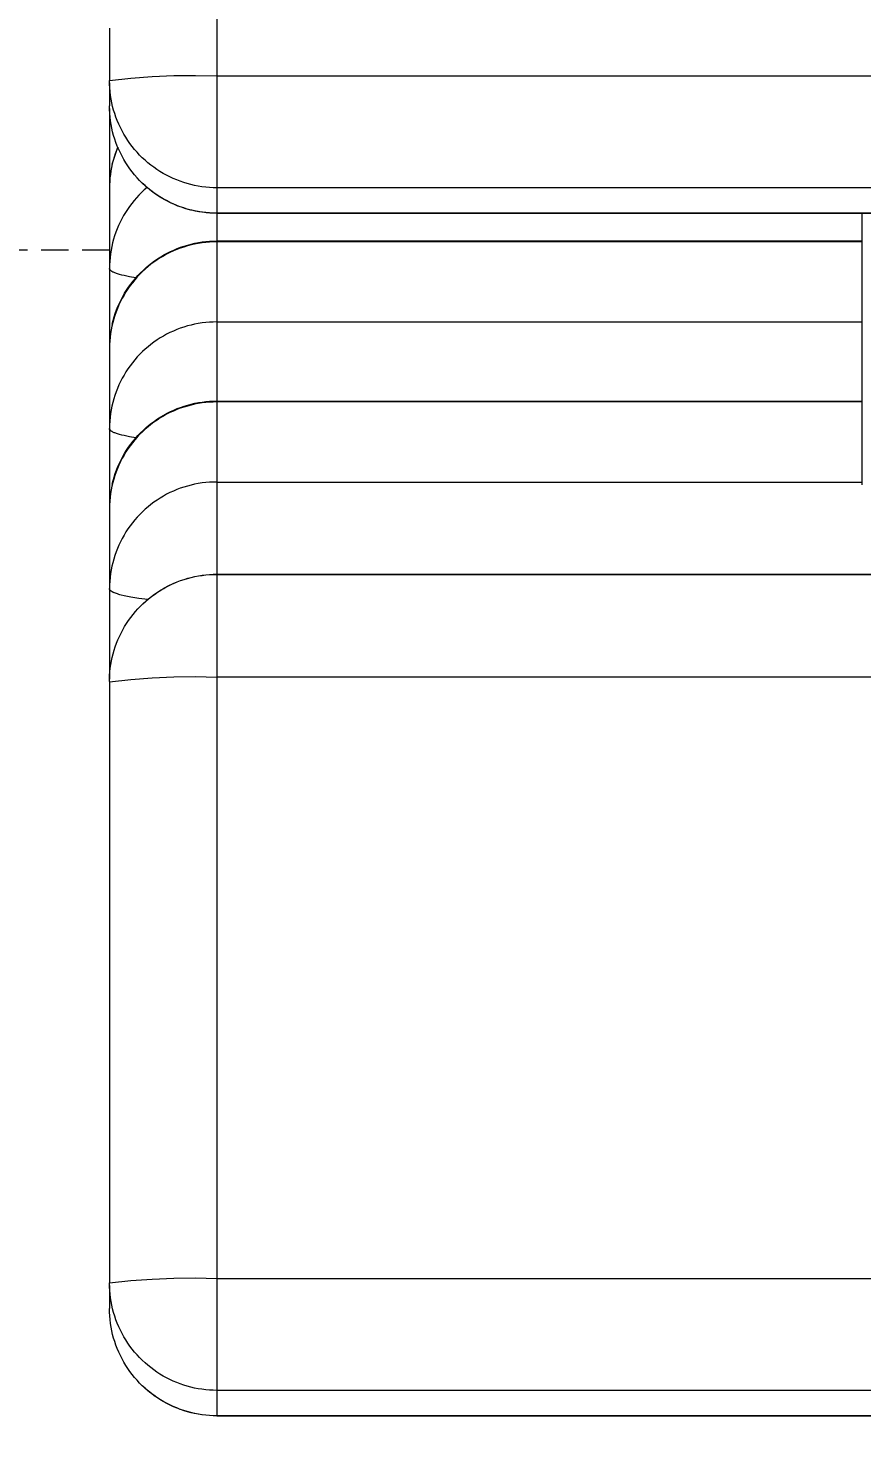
# Model space of a CAD drawing. Header units: millimetres. Extents: x -30 to 4992, y -440 to 3111.
# Drawn here: x 139.2 to 178, y 897.6 to 963.5 of the extents above; entities that cross this region are included whole.
import ezdxf

# ---------------------------------------------------------------- set-up
doc = ezdxf.new("R2010")
doc.units = ezdxf.units.MM
doc.linetypes.add('HIDDEN', pattern=[1.905, 1.27, -0.635])
for name, color, linetype, lineweight in [('ZANO_R', 7, 'Continuous', 0), ('ZANO_R_przerywana', 7, 'HIDDEN', 0), ('ZANO_W', 1, 'Continuous', 0)]:
    doc.layers.add(name, color=color, linetype=linetype, lineweight=lineweight)
doc.styles.add('Arial', font='arial.ttf')
doc.styles.get("Standard").update_dxf_attribs({"font": 'ARIALUNI.TTF'})
doc.dimstyles.new('pl i ang', dxfattribs={"dimtxt": 50, "dimasz": 50, "dimexe": 1.25, "dimexo": 0.625, "dimgap": 10, "dimtad": 1, "dimtoh": 1, "dimtxsty": 'Standard', "dimcen": 2.5, "dimclrd": 1, "dimclre": 1, "dimclrt": 1, "dimadec": 0, "dimazin": 0, "dimtfac": 1, "dimtmove": 0, "dimatfit": 3, "dimfxl": 1, "dimarcsym": 1})

# ---------------------------------------------------------------- blocks, each defined once
blk = doc.blocks.new('*D388')
at = {"layer": 'ZANO_W', "color": 1, "lineweight": -2}
for p, q in [((143.016, 895.098), (143.016, 834.106)), ((1943.016, 895.094), (1943.016, 834.106)), ((183.016, 844.106), (1903.016, 844.106))]:
    blk.add_line(p, q, dxfattribs=at)
at = {"layer": 'ZANO_W', "color": 1}
for points in [[(183.016, 850.772), (183.016, 837.439), (143.016, 844.106)], [(1903.016, 837.439), (1903.016, 850.772), (1943.016, 844.106)]]:
    blk.add_solid(points, dxfattribs=at)
at = {"layer": 'ZANO_W', "color": 1, "insert": (1043.016, 874.529), "char_height": 40, "attachment_point": 5, "style": 'Arial'}
blk.add_mtext('1800', dxfattribs=at)
blk = doc.blocks.new('*D389')
at = {"layer": 'ZANO_W', "color": 1, "lineweight": -2}
for p, q in [((138.016, 2206.298), (16.386, 2206.298)), ((26.386, 2166.298), (26.386, 938.916)), ((138.016, 898.916), (16.386, 898.916))]:
    blk.add_line(p, q, dxfattribs=at)
at = {"layer": 'ZANO_W', "color": 1}
for points in [[(33.053, 2166.298), (19.719, 2166.298), (26.386, 2206.298)], [(19.719, 938.916), (33.053, 938.916), (26.386, 898.916)]]:
    blk.add_solid(points, dxfattribs=at)
at = {"layer": 'ZANO_W', "color": 1, "insert": (-4.05, 1552.607), "char_height": 40, "attachment_point": 5, "rotation": 90, "style": 'Arial'}
blk.add_mtext('1307', dxfattribs=at)

msp = doc.modelspace()

# ---------------------------------------------------------------- linework, layer by layer
at = {"layer": 'ZANO_R'}
for p, q in [((148.016, 989.23), (148.016, 961.255)), ((143.016, 963.468), (143.016, 961.048)), ((143.016, 961.044), (144.012, 961.153)), ((143.019, 960.869), (143.016, 961.044)), ((143.016, 960.933), (143.016, 959.861)), ((143.028, 960.695), (143.019, 960.869)), ((144.012, 961.153), (145.011, 961.229)), ((145.011, 961.229), (146.012, 961.271)), ((146.012, 961.271), (147.014, 961.28)), ((147.014, 961.28), (148.016, 961.255)), ((148.016, 961.255), (1938.016, 961.255)), ((148.016, 961.255), (148.016, 956.048)), ((143.043, 960.521), (143.028, 960.695)), ((143.065, 960.348), (143.043, 960.521)), ((143.092, 960.176), (143.065, 960.348)), ((143.126, 960.005), (143.092, 960.176)), ((143.019, 959.687), (143.016, 959.861)), ((143.016, 959.73), (143.016, 958.073)), ((143.028, 959.513), (143.019, 959.687)), ((143.043, 959.339), (143.028, 959.513)), ((143.165, 959.835), (143.126, 960.005)), ((143.21, 959.666), (143.165, 959.835)), ((143.261, 959.5), (143.21, 959.666)), ((143.318, 959.335), (143.261, 959.5)), ((143.065, 959.166), (143.043, 959.339)), ((143.092, 958.994), (143.065, 959.166)), ((143.126, 958.822), (143.092, 958.994)), ((143.165, 958.652), (143.126, 958.822)), ((143.381, 959.172), (143.318, 959.335)), ((143.449, 959.011), (143.381, 959.172)), ((143.523, 958.853), (143.449, 959.011)), ((143.602, 958.698), (143.523, 958.853)), ((143.21, 958.484), (143.165, 958.652)), ((143.261, 958.317), (143.21, 958.484)), ((143.318, 958.152), (143.261, 958.317)), ((143.381, 957.989), (143.318, 958.152)), ((143.687, 958.545), (143.602, 958.698)), ((143.776, 958.396), (143.687, 958.545)), ((143.872, 958.249), (143.776, 958.396)), ((143.972, 958.107), (143.872, 958.249)), ((143.016, 958.073), (143.016, 956.131)), ((143.016, 957.948), (143.016, 956.14)), ((143.146, 957.154), (143.4, 957.942)), ((143.235, 957.472), (143.189, 957.315)), ((143.286, 957.628), (143.235, 957.472)), ((143.342, 957.782), (143.286, 957.628)), ((143.403, 957.934), (143.342, 957.782)), ((143.449, 957.829), (143.381, 957.989)), ((143.523, 957.671), (143.449, 957.829)), ((143.602, 957.515), (143.523, 957.671)), ((143.687, 957.363), (143.602, 957.515)), ((144.077, 957.967), (143.972, 958.107)), ((144.187, 957.832), (144.077, 957.967)), ((144.301, 957.7), (144.187, 957.832)), ((144.42, 957.573), (144.301, 957.7)), ((144.544, 957.449), (144.42, 957.573)), ((143.084, 956.836), (143.059, 956.674)), ((143.114, 956.997), (143.084, 956.836)), ((143.149, 957.157), (143.114, 956.997)), ((143.189, 957.315), (143.149, 957.157)), ((143.776, 957.213), (143.687, 957.363)), ((143.872, 957.067), (143.776, 957.213)), ((143.972, 956.924), (143.872, 957.067)), ((144.077, 956.785), (143.972, 956.924)), ((144.671, 957.33), (144.544, 957.449)), ((144.803, 957.216), (144.671, 957.33)), ((144.938, 957.106), (144.803, 957.216)), ((145.078, 957.001), (144.938, 957.106)), ((145.221, 956.901), (145.078, 957.001)), ((145.367, 956.806), (145.221, 956.901)), ((143.019, 956.185), (143.016, 956.021)), ((143.027, 956.348), (143.019, 956.185)), ((143.04, 956.512), (143.027, 956.348)), ((143.059, 956.674), (143.04, 956.512)), ((144.187, 956.649), (144.077, 956.785)), ((144.301, 956.518), (144.187, 956.649)), ((144.42, 956.39), (144.301, 956.518)), ((144.544, 956.267), (144.42, 956.39)), ((144.671, 956.148), (144.544, 956.267)), ((144.666, 956.15), (144.571, 956.237)), ((144.763, 956.064), (144.666, 956.15)), ((145.517, 956.717), (145.367, 956.806)), ((145.669, 956.632), (145.517, 956.717)), ((145.825, 956.553), (145.669, 956.632)), ((145.983, 956.479), (145.825, 956.553)), ((146.144, 956.411), (145.983, 956.479)), ((146.306, 956.349), (146.144, 956.411)), ((146.471, 956.292), (146.306, 956.349)), ((146.638, 956.241), (146.471, 956.292)), ((146.807, 956.196), (146.638, 956.241)), ((146.977, 956.157), (146.807, 956.196)), ((147.148, 956.124), (146.977, 956.157)), ((143.016, 956.021), (143.016, 954.224)), ((144.274, 955.586), (144.162, 955.456)), ((144.39, 955.711), (144.274, 955.586)), ((144.511, 955.833), (144.39, 955.711)), ((144.636, 955.95), (144.511, 955.833)), ((144.765, 956.063), (144.636, 955.95)), ((144.803, 956.034), (144.671, 956.148)), ((144.895, 955.955), (144.765, 956.063)), ((144.938, 955.924), (144.803, 956.034)), ((145.028, 955.852), (144.895, 955.955)), ((145.078, 955.819), (144.938, 955.924)), ((145.165, 955.754), (145.028, 955.852)), ((145.221, 955.719), (145.078, 955.819)), ((145.305, 955.66), (145.165, 955.754)), ((145.367, 955.624), (145.221, 955.719)), ((145.448, 955.571), (145.305, 955.66)), ((145.517, 955.534), (145.367, 955.624)), ((145.594, 955.487), (145.448, 955.571)), ((145.669, 955.45), (145.517, 955.534)), ((147.32, 956.097), (147.148, 956.124)), ((147.493, 956.075), (147.32, 956.097)), ((147.667, 956.06), (147.493, 956.075)), ((147.841, 956.051), (147.667, 956.06)), ((148.016, 956.048), (147.841, 956.051)), ((1938.016, 956.048), (148.016, 956.048)), ((148.016, 956.048), (148.016, 954.866)), ((143.761, 954.901), (143.673, 954.754)), ((143.854, 955.045), (143.761, 954.901)), ((143.952, 955.185), (143.854, 955.045)), ((144.054, 955.322), (143.952, 955.185)), ((144.162, 955.456), (144.054, 955.322)), ((145.743, 955.408), (145.594, 955.487)), ((145.825, 955.371), (145.669, 955.45)), ((145.894, 955.334), (145.743, 955.408)), ((145.983, 955.297), (145.825, 955.371)), ((146.048, 955.265), (145.894, 955.334)), ((146.144, 955.229), (145.983, 955.297)), ((146.204, 955.201), (146.048, 955.265)), ((146.306, 955.167), (146.144, 955.229)), ((146.362, 955.143), (146.204, 955.201)), ((146.471, 955.11), (146.306, 955.167)), ((146.522, 955.09), (146.362, 955.143)), ((146.638, 955.059), (146.471, 955.11)), ((146.684, 955.042), (146.522, 955.09)), ((146.807, 955.014), (146.638, 955.059)), ((146.847, 955), (146.684, 955.042)), ((146.977, 954.975), (146.807, 955.014)), ((147.012, 954.963), (146.847, 955)), ((147.148, 954.941), (146.977, 954.975)), ((147.177, 954.932), (147.012, 954.963)), ((147.32, 954.914), (147.148, 954.941)), ((147.344, 954.907), (147.177, 954.932)), ((147.493, 954.893), (147.32, 954.914)), ((147.511, 954.887), (147.344, 954.907)), ((147.667, 954.878), (147.493, 954.893)), ((147.679, 954.873), (147.511, 954.887)), ((147.841, 954.869), (147.667, 954.878)), ((147.847, 954.864), (147.679, 954.873)), ((148.016, 954.866), (147.841, 954.869)), ((148.016, 954.861), (147.847, 954.864)), ((148.016, 954.866), (1938.016, 954.866)), ((148.016, 954.866), (148.016, 954.862)), ((148.016, 954.862), (148.016, 953.573)), ((1938.016, 954.861), (148.016, 954.861)), ((178.016, 954.866), (178.016, 946.191)), ((143.016, 954.224), (143.016, 952.408)), ((143.016, 954.224), (143.016, 953.14)), ((143.44, 954.295), (143.373, 954.137)), ((143.512, 954.451), (143.44, 954.295)), ((143.59, 954.604), (143.512, 954.451)), ((143.673, 954.754), (143.59, 954.604)), ((143.206, 953.651), (143.162, 953.486)), ((143.256, 953.815), (143.206, 953.651)), ((143.312, 953.977), (143.256, 953.815)), ((143.373, 954.137), (143.312, 953.977)), ((147.16, 953.5), (147.33, 953.527)), ((147.33, 953.527), (147.501, 953.548)), ((147.669, 953.519), (147.495, 953.505)), ((147.501, 953.548), (147.672, 953.562)), ((147.842, 953.528), (147.669, 953.519)), ((147.672, 953.562), (147.844, 953.571)), ((148.016, 953.53), (147.842, 953.528)), ((147.844, 953.571), (148.016, 953.574)), ((148.016, 953.574), (178.016, 953.574)), ((148.016, 953.568), (148.016, 953.573)), ((148.016, 953.568), (148.016, 953.53)), ((178.016, 953.53), (148.016, 953.53)), ((148.016, 953.53), (148.016, 949.806)), ((143.064, 952.981), (143.043, 952.811)), ((143.091, 953.15), (143.064, 952.981)), ((143.124, 953.319), (143.091, 953.15)), ((143.162, 953.486), (143.124, 953.319)), ((145.524, 952.874), (145.375, 952.785)), ((145.4, 952.835), (145.548, 952.923)), ((145.676, 952.958), (145.524, 952.874)), ((145.548, 952.923), (145.699, 953.005)), ((145.832, 953.036), (145.676, 952.958)), ((145.699, 953.005), (145.853, 953.082)), ((145.989, 953.109), (145.832, 953.036)), ((145.853, 953.082), (146.009, 953.154)), ((146.15, 953.176), (145.989, 953.109)), ((146.009, 953.154), (146.168, 953.22)), ((146.312, 953.237), (146.15, 953.176)), ((146.168, 953.22), (146.329, 953.281)), ((146.477, 953.293), (146.312, 953.237)), ((146.329, 953.281), (146.492, 953.336)), ((146.643, 953.343), (146.477, 953.293)), ((146.492, 953.336), (146.657, 953.386)), ((146.811, 953.387), (146.643, 953.343)), ((146.657, 953.386), (146.823, 953.43)), ((146.98, 953.426), (146.811, 953.387)), ((146.823, 953.43), (146.991, 953.468)), ((147.151, 953.458), (146.98, 953.426)), ((146.991, 953.468), (147.16, 953.5)), ((147.323, 953.485), (147.151, 953.458)), ((147.495, 953.505), (147.323, 953.485)), ((143.019, 952.469), (143.016, 952.298)), ((143.016, 952.296), (143.016, 952.298)), ((143.016, 952.294), (143.016, 952.296)), ((143.016, 952.293), (143.016, 952.294)), ((143.016, 952.291), (143.016, 952.293)), ((143.016, 952.289), (143.016, 952.291)), ((143.016, 952.288), (143.016, 952.289)), ((143.017, 952.286), (143.016, 952.288)), ((143.016, 952.283), (143.016, 950.626)), ((143.017, 952.284), (143.017, 952.286)), ((143.017, 952.283), (143.017, 952.284)), ((143.017, 952.281), (143.017, 952.283)), ((143.018, 952.279), (143.017, 952.281)), ((143.018, 952.277), (143.018, 952.279)), ((143.019, 952.276), (143.018, 952.277)), ((143.028, 952.64), (143.019, 952.469)), ((143.019, 952.274), (143.019, 952.276)), ((143.02, 952.272), (143.019, 952.274)), ((143.02, 952.271), (143.02, 952.272)), ((143.021, 952.269), (143.02, 952.271)), ((143.021, 952.267), (143.021, 952.269)), ((143.022, 952.264), (143.021, 952.267)), ((143.024, 952.26), (143.022, 952.264)), ((143.025, 952.257), (143.024, 952.26)), ((143.027, 952.253), (143.025, 952.257)), ((143.029, 952.25), (143.027, 952.253)), ((143.043, 952.811), (143.028, 952.64)), ((143.031, 952.246), (143.029, 952.25)), ((143.033, 952.243), (143.031, 952.246)), ((143.035, 952.24), (143.033, 952.243)), ((143.037, 952.236), (143.035, 952.24)), ((143.04, 952.233), (143.037, 952.236)), ((143.043, 952.229), (143.04, 952.233)), ((143.045, 952.226), (143.043, 952.229)), ((143.048, 952.222), (143.045, 952.226)), ((143.051, 952.219), (143.048, 952.222)), ((143.055, 952.215), (143.051, 952.219)), ((143.058, 952.212), (143.055, 952.215)), ((143.062, 952.208), (143.058, 952.212)), ((143.065, 952.205), (143.062, 952.208)), ((143.069, 952.201), (143.065, 952.205)), ((143.073, 952.198), (143.069, 952.201)), ((144.459, 952.088), (144.582, 952.208)), ((144.679, 952.266), (144.552, 952.148)), ((144.582, 952.208), (144.709, 952.324)), ((144.811, 952.38), (144.679, 952.266)), ((144.709, 952.324), (144.84, 952.436)), ((144.947, 952.488), (144.811, 952.38)), ((144.84, 952.436), (144.974, 952.543)), ((145.086, 952.592), (144.947, 952.488)), ((144.974, 952.543), (145.113, 952.645)), ((145.229, 952.691), (145.086, 952.592)), ((145.113, 952.645), (145.255, 952.743)), ((145.375, 952.785), (145.229, 952.691)), ((145.255, 952.743), (145.4, 952.835)), ((143.077, 952.194), (143.073, 952.198)), ((143.086, 952.187), (143.077, 952.194)), ((143.095, 952.18), (143.086, 952.187)), ((143.105, 952.173), (143.095, 952.18)), ((143.116, 952.166), (143.105, 952.173)), ((143.127, 952.159), (143.116, 952.166)), ((143.138, 952.152), (143.127, 952.159)), ((143.151, 952.144), (143.138, 952.152)), ((143.164, 952.137), (143.151, 952.144)), ((143.177, 952.13), (143.164, 952.137)), ((143.207, 952.116), (143.177, 952.13)), ((143.238, 952.102), (143.207, 952.116)), ((143.273, 952.087), (143.238, 952.102)), ((143.309, 952.073), (143.273, 952.087)), ((143.349, 952.059), (143.309, 952.073)), ((143.391, 952.045), (143.349, 952.059)), ((143.483, 952.017), (143.391, 952.045)), ((143.585, 951.99), (143.483, 952.017)), ((143.698, 951.962), (143.585, 951.99)), ((143.821, 951.936), (143.698, 951.962)), ((143.954, 951.91), (143.821, 951.936)), ((143.909, 951.427), (144.01, 951.567)), ((144.248, 951.861), (143.954, 951.91)), ((144.085, 951.634), (143.98, 951.496)), ((144.01, 951.567), (144.115, 951.703)), ((144.195, 951.769), (144.085, 951.634)), ((144.115, 951.703), (144.225, 951.835)), ((144.309, 951.899), (144.195, 951.769)), ((144.225, 951.835), (144.34, 951.963)), ((144.428, 952.026), (144.309, 951.899)), ((144.34, 951.963), (144.459, 952.088)), ((144.552, 952.148), (144.428, 952.026)), ((143.609, 950.909), (143.529, 950.754)), ((143.557, 950.836), (143.637, 950.988)), ((143.694, 951.06), (143.609, 950.909)), ((143.637, 950.988), (143.723, 951.138)), ((143.784, 951.209), (143.694, 951.06)), ((143.723, 951.138), (143.814, 951.284)), ((143.879, 951.354), (143.784, 951.209)), ((143.814, 951.284), (143.909, 951.427)), ((143.98, 951.496), (143.879, 951.354)), ((143.016, 950.626), (143.016, 948.684)), ((143.016, 950.501), (143.016, 948.693)), ((143.324, 950.275), (143.266, 950.111)), ((143.289, 950.203), (143.347, 950.365)), ((143.387, 950.437), (143.324, 950.275)), ((143.347, 950.365), (143.412, 950.524)), ((143.455, 950.597), (143.387, 950.437)), ((143.412, 950.524), (143.482, 950.682)), ((143.529, 950.754), (143.455, 950.597)), ((143.482, 950.682), (143.557, 950.836)), ((143.129, 949.609), (143.095, 949.438)), ((143.169, 949.778), (143.129, 949.609)), ((143.146, 949.707), (143.188, 949.874)), ((143.215, 949.945), (143.169, 949.778)), ((143.188, 949.874), (143.235, 950.039)), ((143.266, 950.111), (143.215, 949.945)), ((143.235, 950.039), (143.289, 950.203)), ((146.477, 949.57), (146.312, 949.514)), ((146.643, 949.62), (146.477, 949.57)), ((146.811, 949.664), (146.643, 949.62)), ((146.98, 949.702), (146.811, 949.664)), ((147.151, 949.735), (146.98, 949.702)), ((147.323, 949.761), (147.151, 949.735)), ((147.495, 949.781), (147.323, 949.761)), ((147.669, 949.796), (147.495, 949.781)), ((147.842, 949.804), (147.669, 949.796)), ((148.016, 949.806), (147.842, 949.804)), ((148.016, 949.806), (178.016, 949.806)), ((148.016, 949.806), (148.016, 946.126)), ((143.03, 948.921), (143.02, 948.748)), ((143.045, 949.094), (143.03, 948.921)), ((143.067, 949.267), (143.045, 949.094)), ((143.095, 949.438), (143.067, 949.267)), ((145.229, 948.968), (145.086, 948.869)), ((145.375, 949.062), (145.229, 948.968)), ((145.524, 949.151), (145.375, 949.062)), ((145.676, 949.234), (145.524, 949.151)), ((145.832, 949.312), (145.676, 949.234)), ((145.989, 949.385), (145.832, 949.312)), ((146.15, 949.452), (145.989, 949.385)), ((146.312, 949.514), (146.15, 949.452)), ((143.02, 948.748), (143.016, 948.574)), ((143.016, 948.574), (143.016, 946.777)), ((144.428, 948.302), (144.309, 948.176)), ((144.552, 948.425), (144.428, 948.302)), ((144.679, 948.543), (144.552, 948.425)), ((144.811, 948.656), (144.679, 948.543)), ((144.947, 948.765), (144.811, 948.656)), ((145.086, 948.869), (144.947, 948.765)), ((143.879, 947.631), (143.784, 947.485)), ((143.98, 947.772), (143.879, 947.631)), ((144.085, 947.911), (143.98, 947.772)), ((144.195, 948.045), (144.085, 947.911)), ((144.309, 948.176), (144.195, 948.045)), ((143.529, 947.031), (143.455, 946.874)), ((143.609, 947.185), (143.529, 947.031)), ((143.694, 947.337), (143.609, 947.185)), ((143.784, 947.485), (143.694, 947.337)), ((143.016, 946.777), (143.016, 944.961)), ((143.016, 946.777), (143.016, 944.961)), ((143.266, 946.388), (143.215, 946.222)), ((143.324, 946.552), (143.266, 946.388)), ((143.387, 946.714), (143.324, 946.552)), ((143.455, 946.874), (143.387, 946.714)), ((143.095, 945.715), (143.067, 945.543)), ((143.129, 945.885), (143.095, 945.715)), ((143.169, 946.054), (143.129, 945.885)), ((143.215, 946.222), (143.169, 946.054)), ((145.699, 945.558), (145.853, 945.635)), ((145.989, 945.662), (145.832, 945.589)), ((145.853, 945.635), (146.009, 945.707)), ((146.15, 945.729), (145.989, 945.662)), ((146.009, 945.707), (146.168, 945.773)), ((146.312, 945.79), (146.15, 945.729)), ((146.168, 945.773), (146.329, 945.834)), ((146.477, 945.846), (146.312, 945.79)), ((146.329, 945.834), (146.492, 945.889)), ((146.643, 945.896), (146.477, 945.846)), ((146.492, 945.889), (146.657, 945.939)), ((146.811, 945.94), (146.643, 945.896)), ((146.657, 945.939), (146.823, 945.983)), ((146.98, 945.979), (146.811, 945.94)), ((146.823, 945.983), (146.991, 946.021)), ((147.151, 946.011), (146.98, 945.979)), ((146.991, 946.021), (147.16, 946.053)), ((147.323, 946.038), (147.151, 946.011)), ((147.16, 946.053), (147.33, 946.08)), ((147.495, 946.058), (147.323, 946.038)), ((147.33, 946.08), (147.501, 946.101)), ((147.669, 946.072), (147.495, 946.058)), ((147.501, 946.101), (147.672, 946.115)), ((147.842, 946.081), (147.669, 946.072)), ((147.672, 946.115), (147.844, 946.124)), ((148.016, 946.083), (147.842, 946.081)), ((147.844, 946.124), (148.016, 946.127)), ((148.016, 946.127), (178.016, 946.127)), ((148.016, 946.121), (148.016, 946.126)), ((148.016, 946.121), (148.016, 946.083)), ((178.016, 946.083), (148.016, 946.083)), ((148.016, 946.083), (148.016, 942.359)), ((178.016, 946.191), (178.016, 946.187)), ((178.016, 946.176), (178.016, 942.226)), ((143.02, 945.025), (143.016, 944.851)), ((143.03, 945.198), (143.02, 945.025)), ((143.045, 945.371), (143.03, 945.198)), ((143.067, 945.543), (143.045, 945.371)), ((144.709, 944.877), (144.84, 944.989)), ((144.947, 945.041), (144.811, 944.933)), ((144.84, 944.989), (144.974, 945.096)), ((145.086, 945.145), (144.947, 945.041)), ((144.974, 945.096), (145.113, 945.198)), ((145.229, 945.244), (145.086, 945.145)), ((145.113, 945.198), (145.255, 945.296)), ((145.375, 945.338), (145.229, 945.244)), ((145.255, 945.296), (145.4, 945.388)), ((145.524, 945.427), (145.375, 945.338)), ((145.4, 945.388), (145.548, 945.476)), ((145.676, 945.511), (145.524, 945.427)), ((145.548, 945.476), (145.699, 945.558)), ((145.832, 945.589), (145.676, 945.511)), ((143.016, 944.849), (143.016, 944.851)), ((143.016, 944.847), (143.016, 944.849)), ((143.016, 944.846), (143.016, 944.847)), ((143.016, 944.844), (143.016, 944.846)), ((143.016, 944.842), (143.016, 944.844)), ((143.016, 944.841), (143.016, 944.842)), ((143.017, 944.839), (143.016, 944.841)), ((143.016, 944.836), (143.016, 941.237)), ((143.017, 944.837), (143.017, 944.839)), ((143.017, 944.836), (143.017, 944.837)), ((143.017, 944.834), (143.017, 944.836)), ((143.018, 944.832), (143.017, 944.834)), ((143.018, 944.83), (143.018, 944.832)), ((143.019, 944.829), (143.018, 944.83)), ((143.019, 944.827), (143.019, 944.829)), ((143.02, 944.825), (143.019, 944.827)), ((143.02, 944.824), (143.02, 944.825)), ((143.021, 944.822), (143.02, 944.824)), ((143.021, 944.82), (143.021, 944.822)), ((143.022, 944.817), (143.021, 944.82)), ((143.024, 944.813), (143.022, 944.817)), ((143.025, 944.81), (143.024, 944.813)), ((143.027, 944.806), (143.025, 944.81)), ((143.029, 944.803), (143.027, 944.806)), ((143.031, 944.8), (143.029, 944.803)), ((143.033, 944.796), (143.031, 944.8)), ((143.035, 944.793), (143.033, 944.796)), ((143.037, 944.789), (143.035, 944.793)), ((143.04, 944.786), (143.037, 944.789)), ((143.043, 944.782), (143.04, 944.786)), ((143.045, 944.779), (143.043, 944.782)), ((143.048, 944.775), (143.045, 944.779)), ((143.051, 944.772), (143.048, 944.775)), ((143.055, 944.768), (143.051, 944.772)), ((143.058, 944.765), (143.055, 944.768)), ((143.062, 944.761), (143.058, 944.765)), ((143.065, 944.758), (143.062, 944.761)), ((143.069, 944.754), (143.065, 944.758)), ((143.073, 944.751), (143.069, 944.754)), ((143.077, 944.747), (143.073, 944.751)), ((143.086, 944.74), (143.077, 944.747)), ((143.095, 944.733), (143.086, 944.74)), ((143.105, 944.726), (143.095, 944.733)), ((143.116, 944.719), (143.105, 944.726)), ((143.127, 944.712), (143.116, 944.719)), ((143.138, 944.705), (143.127, 944.712)), ((143.151, 944.697), (143.138, 944.705)), ((143.164, 944.69), (143.151, 944.697)), ((143.177, 944.683), (143.164, 944.69)), ((143.207, 944.669), (143.177, 944.683)), ((143.238, 944.655), (143.207, 944.669)), ((143.273, 944.641), (143.238, 944.655)), ((143.309, 944.626), (143.273, 944.641)), ((143.349, 944.612), (143.309, 944.626)), ((143.391, 944.598), (143.349, 944.612)), ((143.483, 944.57), (143.391, 944.598)), ((143.585, 944.543), (143.483, 944.57)), ((143.698, 944.516), (143.585, 944.543)), ((143.821, 944.489), (143.698, 944.516)), ((143.954, 944.463), (143.821, 944.489)), ((144.248, 944.414), (143.954, 944.463)), ((144.195, 944.322), (144.085, 944.187)), ((144.115, 944.256), (144.225, 944.388)), ((144.309, 944.452), (144.195, 944.322)), ((144.225, 944.388), (144.34, 944.516)), ((144.428, 944.579), (144.309, 944.452)), ((144.34, 944.516), (144.459, 944.641)), ((144.552, 944.701), (144.428, 944.579)), ((144.459, 944.641), (144.582, 944.761)), ((144.679, 944.819), (144.552, 944.701)), ((144.582, 944.761), (144.709, 944.877)), ((144.811, 944.933), (144.679, 944.819)), ((143.637, 943.542), (143.723, 943.691)), ((143.784, 943.762), (143.694, 943.613)), ((143.723, 943.691), (143.814, 943.837)), ((143.879, 943.907), (143.784, 943.762)), ((143.814, 943.837), (143.909, 943.98)), ((143.98, 944.049), (143.879, 943.907)), ((143.909, 943.98), (144.01, 944.12)), ((144.085, 944.187), (143.98, 944.049)), ((144.01, 944.12), (144.115, 944.256)), ((143.387, 942.99), (143.324, 942.828)), ((143.347, 942.918), (143.412, 943.077)), ((143.455, 943.15), (143.387, 942.99)), ((143.412, 943.077), (143.482, 943.235)), ((143.529, 943.307), (143.455, 943.15)), ((143.482, 943.235), (143.557, 943.389)), ((143.609, 943.462), (143.529, 943.307)), ((143.557, 943.389), (143.637, 943.542)), ((143.694, 943.613), (143.609, 943.462)), ((143.169, 942.331), (143.129, 942.162)), ((143.146, 942.26), (143.188, 942.427)), ((143.215, 942.499), (143.169, 942.331)), ((143.188, 942.427), (143.235, 942.592)), ((143.266, 942.664), (143.215, 942.499)), ((143.235, 942.592), (143.289, 942.756)), ((143.324, 942.828), (143.266, 942.664)), ((143.289, 942.756), (143.347, 942.918)), ((147.495, 942.334), (147.323, 942.314)), ((147.669, 942.349), (147.495, 942.334)), ((147.842, 942.357), (147.669, 942.349)), ((148.016, 942.359), (147.842, 942.357)), ((148.016, 942.359), (178.016, 942.359)), ((148.016, 942.359), (148.016, 938.068)), ((143.067, 941.82), (143.045, 941.648)), ((143.095, 941.991), (143.067, 941.82)), ((143.129, 942.162), (143.095, 941.991)), ((145.524, 941.704), (145.375, 941.615)), ((145.676, 941.787), (145.524, 941.704)), ((145.832, 941.865), (145.676, 941.787)), ((145.989, 941.938), (145.832, 941.865)), ((146.15, 942.005), (145.989, 941.938)), ((146.312, 942.067), (146.15, 942.005)), ((146.477, 942.123), (146.312, 942.067)), ((146.643, 942.173), (146.477, 942.123)), ((146.811, 942.217), (146.643, 942.173)), ((146.98, 942.255), (146.811, 942.217)), ((147.151, 942.288), (146.98, 942.255)), ((147.323, 942.314), (147.151, 942.288)), ((178.016, 942.226), (178.016, 942.223)), ((143.02, 941.301), (143.016, 941.127)), ((143.016, 941.127), (143.016, 939.33)), ((143.03, 941.474), (143.02, 941.301)), ((143.045, 941.648), (143.03, 941.474)), ((144.679, 941.096), (144.552, 940.978)), ((144.811, 941.209), (144.679, 941.096)), ((144.947, 941.318), (144.811, 941.209)), ((145.086, 941.422), (144.947, 941.318)), ((145.229, 941.521), (145.086, 941.422)), ((145.375, 941.615), (145.229, 941.521)), ((144.085, 940.464), (143.98, 940.325)), ((144.195, 940.598), (144.085, 940.464)), ((144.309, 940.729), (144.195, 940.598)), ((144.428, 940.855), (144.309, 940.729)), ((144.552, 940.978), (144.428, 940.855)), ((143.609, 939.738), (143.529, 939.584)), ((143.694, 939.89), (143.609, 939.738)), ((143.784, 940.038), (143.694, 939.89)), ((143.879, 940.184), (143.784, 940.038)), ((143.98, 940.325), (143.879, 940.184)), ((143.016, 939.33), (143.016, 937.514)), ((143.016, 939.33), (143.016, 937.514)), ((143.324, 939.105), (143.266, 938.941)), ((143.387, 939.267), (143.324, 939.105)), ((143.455, 939.427), (143.387, 939.267)), ((143.529, 939.584), (143.455, 939.427)), ((143.129, 938.438), (143.095, 938.268)), ((143.169, 938.607), (143.129, 938.438)), ((143.215, 938.775), (143.169, 938.607)), ((143.266, 938.941), (143.215, 938.775)), ((143.03, 937.751), (143.02, 937.578)), ((143.045, 937.924), (143.03, 937.751)), ((143.067, 938.096), (143.045, 937.924)), ((143.095, 938.268), (143.067, 938.096)), ((146.009, 937.648), (146.168, 937.715)), ((146.163, 937.708), (146.324, 937.77)), ((146.168, 937.715), (146.329, 937.776)), ((146.324, 937.77), (146.487, 937.825)), ((146.329, 937.776), (146.492, 937.831)), ((146.487, 937.825), (146.653, 937.875)), ((146.492, 937.831), (146.657, 937.88)), ((146.653, 937.875), (146.819, 937.919)), ((146.657, 937.88), (146.823, 937.924)), ((146.819, 937.919), (146.988, 937.958)), ((146.823, 937.924), (146.991, 937.963)), ((146.988, 937.958), (147.157, 937.99)), ((146.991, 937.963), (147.16, 937.995)), ((147.157, 937.99), (147.328, 938.017)), ((147.16, 937.995), (147.33, 938.021)), ((147.328, 938.017), (147.499, 938.038)), ((147.33, 938.021), (147.501, 938.042)), ((147.499, 938.038), (147.671, 938.052)), ((147.501, 938.042), (147.672, 938.057)), ((147.671, 938.052), (147.843, 938.061)), ((147.672, 938.057), (147.844, 938.066)), ((147.843, 938.061), (148.016, 938.064)), ((147.844, 938.066), (148.016, 938.069)), ((148.016, 938.069), (1938.016, 938.069)), ((148.016, 938.064), (148.016, 938.068)), ((148.016, 938.064), (1938.016, 938.064)), ((148.016, 938.064), (148.016, 933.28)), ((143.02, 937.578), (143.016, 937.404)), ((143.016, 937.402), (143.016, 937.404)), ((143.016, 937.4), (143.016, 937.402)), ((143.016, 937.398), (143.016, 937.4)), ((143.016, 937.396), (143.016, 937.398)), ((143.016, 937.394), (143.016, 937.396)), ((143.017, 937.392), (143.016, 937.394)), ((143.016, 937.389), (143.016, 935.732)), ((143.017, 937.39), (143.017, 937.392)), ((143.017, 937.388), (143.017, 937.39)), ((143.018, 937.385), (143.017, 937.388)), ((143.018, 937.383), (143.018, 937.385)), ((143.019, 937.381), (143.018, 937.383)), ((143.019, 937.379), (143.019, 937.381)), ((143.02, 937.377), (143.019, 937.379)), ((143.021, 937.375), (143.02, 937.377)), ((143.021, 937.373), (143.021, 937.375)), ((143.022, 937.371), (143.021, 937.373)), ((143.023, 937.369), (143.022, 937.371)), ((143.024, 937.367), (143.023, 937.369)), ((143.024, 937.365), (143.024, 937.367)), ((143.025, 937.363), (143.024, 937.365)), ((143.026, 937.361), (143.025, 937.363)), ((143.027, 937.359), (143.026, 937.361)), ((143.029, 937.357), (143.027, 937.359)), ((143.03, 937.354), (143.029, 937.357)), ((143.031, 937.352), (143.03, 937.354)), ((143.032, 937.35), (143.031, 937.352)), ((143.035, 937.346), (143.032, 937.35)), ((143.038, 937.342), (143.035, 937.346)), ((143.041, 937.338), (143.038, 937.342)), ((143.044, 937.334), (143.041, 937.338)), ((143.047, 937.329), (143.044, 937.334)), ((143.051, 937.325), (143.047, 937.329)), ((143.055, 937.321), (143.051, 937.325)), ((143.059, 937.317), (143.055, 937.321)), ((143.063, 937.312), (143.059, 937.317)), ((143.068, 937.308), (143.063, 937.312)), ((143.073, 937.304), (143.068, 937.308)), ((143.078, 937.3), (143.073, 937.304)), ((143.083, 937.295), (143.078, 937.3)), ((143.088, 937.291), (143.083, 937.295)), ((143.094, 937.287), (143.088, 937.291)), ((143.106, 937.278), (143.094, 937.287)), ((143.118, 937.27), (143.106, 937.278)), ((143.132, 937.261), (143.118, 937.27)), ((143.147, 937.253), (143.132, 937.261)), ((143.162, 937.244), (143.147, 937.253)), ((143.179, 937.236), (143.162, 937.244)), ((143.196, 937.227), (143.179, 937.236)), ((143.214, 937.218), (143.196, 937.227)), ((143.233, 937.21), (143.214, 937.218)), ((143.253, 937.201), (143.233, 937.21)), ((143.296, 937.184), (143.253, 937.201)), ((143.343, 937.167), (143.296, 937.184)), ((143.394, 937.15), (143.343, 937.167)), ((143.448, 937.133), (143.394, 937.15)), ((143.506, 937.117), (143.448, 937.133)), ((143.568, 937.1), (143.506, 937.117)), ((143.703, 937.067), (143.568, 937.1)), ((143.853, 937.036), (143.703, 937.067)), ((144.966, 937.028), (145.105, 937.13)), ((144.975, 937.037), (145.113, 937.14)), ((145.105, 937.13), (145.247, 937.228)), ((145.113, 937.14), (145.255, 937.237)), ((145.247, 937.228), (145.393, 937.321)), ((145.255, 937.237), (145.4, 937.33)), ((145.393, 937.321), (145.541, 937.409)), ((145.4, 937.33), (145.548, 937.417)), ((145.541, 937.409), (145.692, 937.492)), ((145.548, 937.417), (145.699, 937.5)), ((145.692, 937.492), (145.847, 937.57)), ((145.699, 937.5), (145.853, 937.577)), ((145.847, 937.57), (146.003, 937.642)), ((145.853, 937.577), (146.009, 937.648)), ((146.003, 937.642), (146.163, 937.708)), ((144.017, 937.005), (143.853, 937.036)), ((144.194, 936.975), (144.017, 937.005)), ((144.385, 936.947), (144.194, 936.975)), ((144.226, 936.33), (144.34, 936.458)), ((144.34, 936.458), (144.459, 936.583)), ((144.801, 936.895), (144.385, 936.947)), ((144.459, 936.583), (144.582, 936.703)), ((144.573, 936.691), (144.7, 936.808)), ((144.582, 936.703), (144.709, 936.819)), ((144.7, 936.808), (144.831, 936.92)), ((144.709, 936.819), (144.84, 936.93)), ((144.831, 936.92), (144.966, 937.028)), ((144.84, 936.93), (144.975, 937.037)), ((143.723, 935.633), (143.814, 935.779)), ((143.814, 935.779), (143.91, 935.922)), ((143.91, 935.922), (144.01, 936.061)), ((144.01, 936.061), (144.116, 936.197)), ((144.116, 936.197), (144.226, 936.33)), ((143.016, 935.732), (143.016, 933.18)), ((143.016, 935.607), (143.016, 933.187)), ((143.412, 935.019), (143.482, 935.176)), ((143.482, 935.176), (143.557, 935.331)), ((143.557, 935.331), (143.638, 935.483)), ((143.638, 935.483), (143.723, 935.633)), ((143.188, 934.369), (143.235, 934.534)), ((143.235, 934.534), (143.289, 934.698)), ((143.289, 934.698), (143.348, 934.86)), ((143.348, 934.86), (143.412, 935.019)), ((143.055, 933.694), (143.08, 933.865)), ((143.08, 933.865), (143.11, 934.034)), ((143.11, 934.034), (143.146, 934.202)), ((143.146, 934.202), (143.188, 934.369)), ((143.016, 933.073), (143.017, 933.18)), ((143.016, 933.069), (144.012, 933.178)), ((143.017, 933.18), (143.024, 933.352)), ((143.024, 933.352), (143.037, 933.523)), ((143.037, 933.523), (143.055, 933.694)), ((144.012, 933.178), (145.011, 933.254)), ((145.011, 933.254), (146.012, 933.296)), ((146.012, 933.296), (147.014, 933.305)), ((147.014, 933.305), (148.016, 933.28)), ((1938.016, 933.28), (148.016, 933.28)), ((148.016, 933.28), (148.016, 905.305)), ((143.016, 933.069), (143.016, 931.886)), ((143.016, 931.886), (143.016, 913.391)), ((143.016, 924.436), (143.016, 920.838)), ((143.016, 916.989), (143.016, 909.653)), ((143.016, 909.653), (143.016, 909.543)), ((143.016, 909.543), (143.016, 905.098)), ((143.016, 905.094), (144.012, 905.203)), ((143.019, 904.919), (143.016, 905.094)), ((143.016, 904.983), (143.016, 903.911)), ((143.028, 904.745), (143.019, 904.919)), ((144.012, 905.203), (145.011, 905.279)), ((145.011, 905.279), (146.012, 905.321)), ((146.012, 905.321), (147.014, 905.33)), ((147.014, 905.33), (148.016, 905.305)), ((148.016, 905.305), (1938.016, 905.305)), ((148.016, 905.305), (148.016, 900.098)), ((143.043, 904.571), (143.028, 904.745)), ((143.065, 904.398), (143.043, 904.571)), ((143.092, 904.226), (143.065, 904.398)), ((143.126, 904.055), (143.092, 904.226)), ((143.019, 903.737), (143.016, 903.911)), ((143.028, 903.563), (143.019, 903.737)), ((143.043, 903.389), (143.028, 903.563)), ((143.165, 903.885), (143.126, 904.055)), ((143.21, 903.716), (143.165, 903.885)), ((143.261, 903.549), (143.21, 903.716)), ((143.318, 903.385), (143.261, 903.549)), ((143.065, 903.216), (143.043, 903.389)), ((143.092, 903.044), (143.065, 903.216)), ((143.126, 902.872), (143.092, 903.044)), ((143.165, 902.702), (143.126, 902.872)), ((143.381, 903.222), (143.318, 903.385)), ((143.449, 903.061), (143.381, 903.222)), ((143.523, 902.903), (143.449, 903.061)), ((143.602, 902.748), (143.523, 902.903)), ((143.21, 902.534), (143.165, 902.702)), ((143.261, 902.367), (143.21, 902.534)), ((143.318, 902.202), (143.261, 902.367)), ((143.381, 902.039), (143.318, 902.202)), ((143.687, 902.595), (143.602, 902.748)), ((143.776, 902.446), (143.687, 902.595)), ((143.872, 902.299), (143.776, 902.446)), ((143.972, 902.157), (143.872, 902.299)), ((144.077, 902.017), (143.972, 902.157)), ((143.449, 901.879), (143.381, 902.039)), ((143.523, 901.721), (143.449, 901.879)), ((143.602, 901.565), (143.523, 901.721)), ((143.687, 901.413), (143.602, 901.565)), ((144.187, 901.882), (144.077, 902.017)), ((144.301, 901.75), (144.187, 901.882)), ((144.42, 901.623), (144.301, 901.75)), ((144.544, 901.499), (144.42, 901.623)), ((144.671, 901.38), (144.544, 901.499)), ((143.776, 901.263), (143.687, 901.413)), ((143.872, 901.117), (143.776, 901.263)), ((143.972, 900.974), (143.872, 901.117)), ((144.077, 900.835), (143.972, 900.974)), ((144.803, 901.266), (144.671, 901.38)), ((144.938, 901.156), (144.803, 901.266)), ((145.078, 901.051), (144.938, 901.156)), ((145.221, 900.951), (145.078, 901.051)), ((145.367, 900.856), (145.221, 900.951)), ((145.517, 900.767), (145.367, 900.856)), ((144.187, 900.699), (144.077, 900.835)), ((144.301, 900.568), (144.187, 900.699)), ((144.42, 900.44), (144.301, 900.568)), ((144.544, 900.317), (144.42, 900.44)), ((144.671, 900.198), (144.544, 900.317)), ((144.699, 900.17), (144.571, 900.287)), ((144.803, 900.084), (144.671, 900.198)), ((145.669, 900.682), (145.517, 900.767)), ((145.825, 900.603), (145.669, 900.682)), ((145.983, 900.529), (145.825, 900.603)), ((146.144, 900.461), (145.983, 900.529)), ((146.306, 900.399), (146.144, 900.461)), ((146.471, 900.342), (146.306, 900.399)), ((146.638, 900.291), (146.471, 900.342)), ((146.807, 900.246), (146.638, 900.291)), ((146.977, 900.207), (146.807, 900.246)), ((147.148, 900.174), (146.977, 900.207)), ((144.83, 900.058), (144.699, 900.17)), ((144.938, 899.974), (144.803, 900.084)), ((144.965, 899.95), (144.83, 900.058)), ((145.078, 899.869), (144.938, 899.974)), ((145.103, 899.847), (144.965, 899.95)), ((145.221, 899.769), (145.078, 899.869)), ((145.246, 899.749), (145.103, 899.847)), ((145.367, 899.674), (145.221, 899.769)), ((145.391, 899.656), (145.246, 899.749)), ((145.517, 899.584), (145.367, 899.674)), ((145.539, 899.568), (145.391, 899.656)), ((145.669, 899.5), (145.517, 899.584)), ((145.691, 899.485), (145.539, 899.568)), ((147.32, 900.147), (147.148, 900.174)), ((147.493, 900.125), (147.32, 900.147)), ((147.667, 900.11), (147.493, 900.125)), ((147.841, 900.101), (147.667, 900.11)), ((148.016, 900.098), (147.841, 900.101)), ((1938.016, 900.098), (148.016, 900.098)), ((148.016, 900.098), (148.016, 898.916)), ((145.825, 899.421), (145.669, 899.5)), ((145.845, 899.407), (145.691, 899.485)), ((145.983, 899.347), (145.825, 899.421)), ((146.002, 899.335), (145.845, 899.407)), ((146.144, 899.279), (145.983, 899.347)), ((146.161, 899.268), (146.002, 899.335)), ((146.306, 899.216), (146.144, 899.279)), ((146.323, 899.207), (146.161, 899.268)), ((146.471, 899.16), (146.306, 899.216)), ((146.486, 899.151), (146.323, 899.207)), ((146.638, 899.109), (146.471, 899.16)), ((146.652, 899.101), (146.486, 899.151)), ((146.807, 899.064), (146.638, 899.109)), ((146.819, 899.057), (146.652, 899.101)), ((146.977, 899.025), (146.807, 899.064)), ((146.987, 899.018), (146.819, 899.057)), ((147.148, 898.991), (146.977, 899.025)), ((147.157, 898.986), (146.987, 899.018)), ((147.32, 898.964), (147.148, 898.991)), ((147.327, 898.959), (147.157, 898.986)), ((147.493, 898.943), (147.32, 898.964)), ((147.499, 898.938), (147.327, 898.959)), ((147.667, 898.928), (147.493, 898.943)), ((147.671, 898.923), (147.499, 898.938)), ((147.841, 898.919), (147.667, 898.928)), ((147.843, 898.914), (147.671, 898.923)), ((148.016, 898.916), (147.841, 898.919)), ((148.016, 898.911), (147.843, 898.914)), ((148.016, 898.916), (1938.016, 898.916)), ((148.016, 898.916), (148.016, 898.912)), ((1938.016, 898.911), (148.016, 898.911))]:
    msp.add_line(p, q, dxfattribs=at)
at = {"layer": 'ZANO_R_przerywana'}
msp.add_line((143.017, 953.14), (57.998, 953.14), dxfattribs=at)

# ---------------------------------------------------------------- dimensions: what is measured, and where the dimension line sits
at = {"layer": 'ZANO_W'}
dim = msp.add_linear_dim(base=(26.386, 898.916), p1=(148.016, 2206.298), p2=(148.016, 898.916), angle=90, dimstyle='pl i ang', override={"dimtxt": 40, "dimasz": 40, "dimexe": 10, "dimexo": 10, "dimtoh": 0, "dimdec": 0, "dimtxsty": 'Arial', "dimtdec": 0, "dimtmove": 1}, dxfattribs=at)
dim.commit()
dim.dimension.update_dxf_attribs({"geometry": '*D389', "text_midpoint": (-4.05, 1552.607)})
dim = msp.add_linear_dim(base=(1943.016, 844.106), p1=(143.016, 905.098), p2=(1943.016, 905.094), dimstyle='pl i ang', override={"dimtxt": 40, "dimasz": 40, "dimexe": 10, "dimexo": 10, "dimtoh": 0, "dimdec": 0, "dimtxsty": 'Arial', "dimtdec": 0, "dimtmove": 1}, dxfattribs=at)
dim.commit()
dim.dimension.update_dxf_attribs({"geometry": '*D388', "text_midpoint": (1043.016, 874.529)})

doc.saveas('drawing.dxf')
